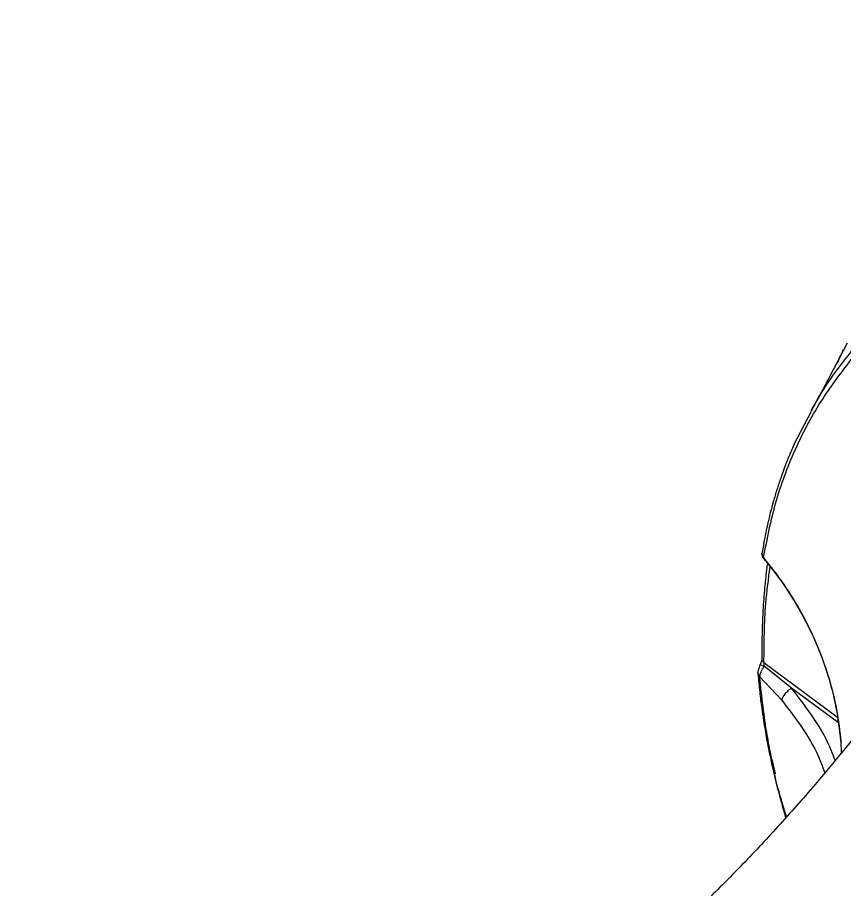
# Model space of a CAD drawing. Header units: millimetres. Extents: x -5609 to 5139, y -3980 to 3221.
# Drawn here: x 2638.7 to 2778.4, y 222.4 to 369.6 of the extents above; entities that cross this region are included whole.
import ezdxf

# ---------------------------------------------------------------- set-up
doc = ezdxf.new("R2010")
doc.units = ezdxf.units.MM
doc.layers.add('DIKOM_ОБЪЕКТ', color=7, linetype='Continuous')
doc.layers.add('DIKOM_РАЗМЕР_ОБЪЕКТА', color=7, linetype='Continuous')
doc.styles.add('style1', font='arial.ttf', dxfattribs={"width": 0.8})
doc.dimstyles.new('1-50', dxfattribs={"dimtxt": 300, "dimasz": 200, "dimexe": 100, "dimexo": 0, "dimgap": 100, "dimtad": 1, "dimtxsty": 'style1', "dimcen": 200, "dimclrd": 7, "dimclre": 7, "dimclrt": 7, "dimadec": 1, "dimazin": 2, "dimtfac": 1, "dimtmove": 0, "dimatfit": 2, "dimfxl": 0, "dimlwd": 25, "dimlwe": 18, "dimarcsym": 0})

# ---------------------------------------------------------------- blocks, each defined once
blk = doc.blocks.new('A$Cc336a1e3')
at = {"color": 7, "linetype": 'Continuous', "lineweight": 15}
for p, q in [((5597.86, 1584.8), (5599.27, 1587.54)), ((5597.68, 1584.29), (5597.86, 1584.8)), ((5590.21, 1570.39), (5593.18, 1575.97)), ((5590.21, 1570.39), (5590.02, 1569.89)), ((5590.05, 1569.97), (5590.04, 1569.93)), ((5584.78, 1551.88), (5584.79, 1552)), ((5589.79, 1529.13), (5585.14, 1532.85)), ((5584.38, 1531.11), (5588.12, 1527.09)), ((5598.12, 1520.15), (5598.19, 1518.19))]:
    blk.add_line(p, q, dxfattribs=at)
at = {"color": 8, "linetype": 'Continuous', "lineweight": 15}
for p, q in [((5585.06, 1551.24), (5585.03, 1551.11)), ((5597.58, 1524.16), (5585.12, 1533.41)), ((5597.7, 1523.25), (5589.79, 1529.13))]:
    blk.add_line(p, q, dxfattribs=at)
at = {"color": 7, "linetype": 'Continuous', "lineweight": 15, "flags": 128}
blk.add_lwpolyline([(5584.11, 1531.63), (5584.1, 1531.73), (5584.11, 1531.77)], dxfattribs=at)
at = {"color": 8, "linetype": 'Continuous', "lineweight": 15}
for centre, radius, start, end in [((5585.68, 1551.88), 0.894, 180.0973, 226.0976), ((5584.93, 1531.73), 0.83, 187.0819, 228.371)]:
    blk.add_arc(centre, radius, start, end, dxfattribs=at)
at = {"color": 7, "linetype": 'Continuous', "lineweight": 15}
for points, knots in [([(5585.06, 1551.24), (5585.67, 1554.38), (5586.89, 1560.66), (5590.2, 1569.4), (5594.5, 1577.66), (5598.33, 1582.67), (5600.25, 1585.17)], [0, 0, 0, 0, 0.250379, 0.499999, 0.74962, 1, 1, 1, 1]), ([(5598.53, 1586.32), (5598.28, 1585.82), (5596.72, 1582.72), (5594.93, 1579.28), (5593.25, 1576.4), (5593.04, 1576.05)], [0, 0, 0, 0, 0.143901, 0.894915, 1, 1, 1, 1]), ([(5590.04, 1569.93), (5590.03, 1569.92), (5589.91, 1569.64), (5589.16, 1567.91), (5588.23, 1565.52), (5587.3, 1562.71), (5586.71, 1560.75), (5586.28, 1559.15), (5585.98, 1557.92), (5585.75, 1556.94), (5585.47, 1555.68), (5585.13, 1553.96), (5584.91, 1552.62), (5584.78, 1551.88)], [0, 0, 0, 0, 0.001928, 0.048627, 0.305457, 0.414415, 0.523374, 0.631149, 0.678068, 0.723857, 0.79, 0.882019, 1, 1, 1, 1]), ([(5584.78, 1551.83), (5584.78, 1551.81), (5584.77, 1551.69), (5584.81, 1551.5), (5584.89, 1551.28), (5584.98, 1551.16), (5585.02, 1551.1)], [0, 0, 0, 0, 0.095273, 0.395772, 0.698823, 1, 1, 1, 1]), ([(5585.01, 1551.1), (5585.79, 1550.15), (5587.57, 1547.98), (5590.16, 1544.13), (5592.56, 1539.84), (5594.61, 1535.28), (5596.23, 1530.61), (5597.53, 1525.44), (5597.94, 1521.83), (5598.15, 1519.95)], [0, 0, 0, 0, 0.106156, 0.24256, 0.399924, 0.53281, 0.676995, 0.832171, 1, 1, 1, 1]), ([(5598.12, 1520.25), (5597.91, 1522.1), (5597.48, 1525.81), (5596.06, 1531.3), (5594.12, 1536.66), (5591.61, 1541.81), (5588.63, 1546.73), (5586.25, 1549.73), (5585.06, 1551.24)], [0, 0, 0, 0, 0.166819, 0.332821, 0.500028, 0.666977, 0.833003, 1, 1, 1, 1]), ([(5585.7, 1550.24), (5585.65, 1549.9), (5585.53, 1548.99), (5585.38, 1547.61), (5585.24, 1546.23), (5585.12, 1544.84), (5584.99, 1543.09), (5584.86, 1540.67), (5584.76, 1537.59), (5584.76, 1535.26), (5584.76, 1534)], [0, 0, 0, 0, 0.067423, 0.177001, 0.262383, 0.329639, 0.44027, 0.588839, 0.775389, 1, 1, 1, 1]), ([(5584.76, 1534.09), (5584.75, 1534.04), (5584.75, 1533.95), (5584.69, 1533.71), (5584.59, 1533.43), (5584.5, 1533.22), (5584.46, 1533.12)], [0, 0, 0, 0, 0.235097, 0.480244, 0.735043, 1, 1, 1, 1]), ([(5585.14, 1532.85), (5585.14, 1532.91), (5585.14, 1533.02), (5585.14, 1533.18), (5585.14, 1533.32), (5585.13, 1533.38), (5585.12, 1533.41)], [0, 0, 0, 0, 0.291916, 0.522714, 0.774646, 1, 1, 1, 1]), ([(5584.46, 1533.12), (5584.4, 1532.97), (5584.28, 1532.7), (5584.17, 1532.3), (5584.1, 1531.95), (5584.1, 1531.76), (5584.11, 1531.66)], [0, 0, 0, 0, 0.275095, 0.530962, 0.772242, 1, 1, 1, 1]), ([(5585.14, 1532.85), (5585.03, 1532.68), (5584.82, 1532.35), (5584.58, 1531.85), (5584.41, 1531.41), (5584.39, 1531.21), (5584.38, 1531.11)], [0, 0, 0, 0, 0.24686, 0.494787, 0.745925, 1, 1, 1, 1]), ([(5584.11, 1531.63), (5584.2, 1530.58), (5584.37, 1528.66), (5584.7, 1526), (5585.01, 1523.86), (5585.3, 1522.1), (5585.57, 1520.53), (5586.01, 1518.26), (5586.66, 1515.22), (5587.56, 1511.57), (5588.28, 1508.9), (5588.7, 1507.51), (5588.79, 1507.22)], [0, 0, 0, 0, 0.134208, 0.2457, 0.334575, 0.401859, 0.464258, 0.527827, 0.681233, 0.835232, 0.965894, 1, 1, 1, 1]), ([(5589.79, 1529.13), (5589.58, 1528.98), (5589.26, 1528.75), (5588.86, 1528.37), (5588.59, 1528.07), (5588.38, 1527.77), (5588.17, 1527.41), (5588.14, 1527.22), (5588.12, 1527.09)], [0, 0, 0, 0, 0.238447, 0.36768, 0.499995, 0.632277, 0.761511, 1, 1, 1, 1]), ([(5602.45, 1523.58), (5601.42, 1522.24), (5598.49, 1518.43), (5593.38, 1512.33), (5587.16, 1505.29), (5580.68, 1498.45), (5574.89, 1492.66), (5571.16, 1489.21), (5569.76, 1487.91)], [0, 0, 0, 0, 0.106716, 0.303263, 0.498425, 0.692134, 0.884346, 1, 1, 1, 1])]:
    blk.add_open_spline(points, degree=3, knots=knots, dxfattribs=at)
at = {"color": 8, "linetype": 'Continuous', "lineweight": 15}
for points, knots in [([(5593.18, 1575.97), (5593.63, 1576.85), (5595.5, 1580.51), (5598.11, 1583.78), (5600.1, 1586.27)], [0, 0, 0, 0, 0.240337, 1, 1, 1, 1]), ([(5585.12, 1533.41), (5585.14, 1536.83), (5585.18, 1542.48), (5585.89, 1547.62), (5586.17, 1549.65)], [0, 0, 0, 0, 0.606516, 1, 1, 1, 1]), ([(5584.77, 1534.09), (5584.77, 1534.03), (5584.77, 1533.86), (5584.89, 1533.62), (5585.05, 1533.48), (5585.12, 1533.41)], [0, 0, 0, 0, 0.244887, 0.633378, 1, 1, 1, 1]), ([(5584.47, 1533.11), (5584.47, 1533.12), (5584.46, 1533.12), (5584.57, 1533.08), (5584.81, 1532.99), (5585.03, 1532.9), (5585.14, 1532.85)], [0, 0, 0, 0, 0.065646, 0.384762, 0.703787, 1, 1, 1, 1]), ([(5588.96, 1507.4), (5588.65, 1508.36), (5587.18, 1512.98), (5585.52, 1520.94), (5584.76, 1527.72), (5584.38, 1531.11)], [0, 0, 0, 0, 0.116022, 0.557399, 1, 1, 1, 1]), ([(5597.15, 1516.94), (5596.96, 1517.46), (5596.09, 1519.91), (5593.7, 1524.07), (5591.1, 1527.44), (5589.79, 1529.13)], [0, 0, 0, 0, 0.118354, 0.558155, 1, 1, 1, 1]), ([(5588.12, 1527.09), (5589.38, 1525.46), (5591.89, 1522.22), (5594.26, 1518.04), (5595.16, 1515.5), (5595.4, 1514.82)], [0, 0, 0, 0, 0.424557, 0.846395, 1, 1, 1, 1]), ([(5587.08, 1514.67), (5586.75, 1515.98), (5586.11, 1518.5), (5585.73, 1520.93), (5585.54, 1522.1)], [0, 0, 0, 0, 0.518597, 1, 1, 1, 1])]:
    blk.add_open_spline(points, degree=3, knots=knots, dxfattribs=at)
blk = doc.blocks.new('*D3')
at = {"layer": 'Defpoints', "color": 0, "transparency": 16777216}
for p in [(3639.92, 380.08), (-2820.17, -123), (3639.92, -3311)]:
    blk.add_point(p, dxfattribs=at)
at = {"layer": 'DIKOM_РАЗМЕР_ОБЪЕКТА', "color": 7, "lineweight": 18, "transparency": 16777216}
for p, q in [((3639.92, 380.08), (3639.92, -3411)), ((-2820.17, -123), (-2820.17, -3411))]:
    blk.add_line(p, q, dxfattribs=at)
at = {"layer": 'DIKOM_РАЗМЕР_ОБЪЕКТА', "color": 7, "lineweight": 25, "transparency": 16777216}
blk.add_line((-2620.17, -3311), (3439.92, -3311), dxfattribs=at)
at = {"layer": 'DIKOM_РАЗМЕР_ОБЪЕКТА', "color": 7, "transparency": 16777216}
for points in [[(-2620.17, -3277.67), (-2620.17, -3344.33), (-2820.17, -3311)], [(3439.92, -3277.67), (3439.92, -3344.33), (3639.92, -3311)]]:
    blk.add_solid(points, dxfattribs=at)
at = {"layer": 'DIKOM_РАЗМЕР_ОБЪЕКТА', "color": 7, "transparency": 16777216, "insert": (300, -3057.83), "char_height": 300, "attachment_point": 5, "style": 'style1'}
blk.add_mtext('6450', dxfattribs=at)

msp = doc.modelspace()

# ---------------------------------------------------------------- linework, layer by layer
at = {"layer": 'DIKOM_РАЗМЕР_ОБЪЕКТА'}
msp.add_circle((2594.5, 436), 1052.678, dxfattribs=at)

# ---------------------------------------------------------------- block references
at = {"layer": 'DIKOM_ОБЪЕКТ'}
msp.add_blockref('A$Cc336a1e3', (-2820.166, -1272.903), dxfattribs=at)

# ---------------------------------------------------------------- dimensions: what is measured, and where the dimension line sits
at = {"layer": 'DIKOM_РАЗМЕР_ОБЪЕКТА'}
dim = msp.add_linear_dim(base=(3639.915, -3311), p1=(-2820.166, -123), p2=(3639.915, 380.085), text='6450', dimstyle='1-50', dxfattribs=at)
dim.commit()
dim.dimension.update_dxf_attribs({"geometry": '*D3', "text_midpoint": (300, -3311), "dimtype": 160})

doc.saveas('drawing.dxf')
